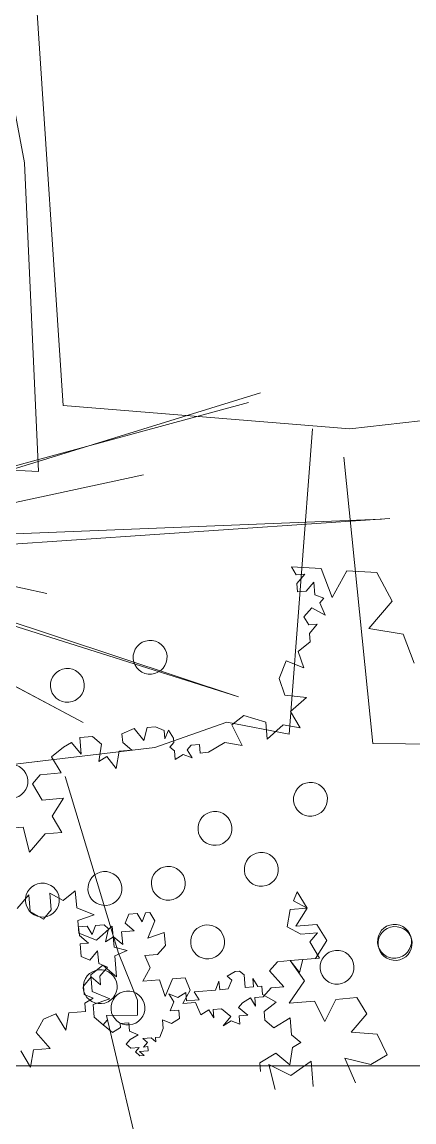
# Model space of a CAD drawing. Header units: metres. Extents: x 0 to 4415, y 1197 to 2590.
# Drawn here: x 1864.1539 to 1864.2464, y 1203.1949 to 1203.4547 of the extents above; entities that cross this region are included whole.
import ezdxf

# ---------------------------------------------------------------- set-up
doc = ezdxf.new("R2010")
doc.units = ezdxf.units.M
doc.linetypes.add('CONTINU', pattern=[0])
doc.layers.get('DEFPOINTS').update_dxf_attribs({"lineweight": 5})
for name, color, linetype, lineweight in [('00-Menuiserie', 152, 'CONTINU', 5), ('AMENAGEMENT', 7, 'Continuous', 5), ('vue', 7, 'Continuous', 5)]:
    doc.layers.add(name, color=color, linetype=linetype, lineweight=lineweight)
doc.layers.add('veg', color=7, linetype='Continuous', lineweight=9, true_color=0x61c200)

# ---------------------------------------------------------------- blocks, each defined once
blk = doc.blocks.new('DSD')
at = {"layer": 'DEFPOINTS'}
blk.add_line((1395.59068, 1272.90601), (1396.24674, 1272.90601), dxfattribs=at)
at = {"layer": 'veg'}
for p, q in [((1396.00296, 1273.02927), (1395.88734, 1273.06489)), ((1395.89017, 1273.06265), (1396.00121, 1273.03243)), ((1395.9988, 1273.0276), (1395.91489, 1273.04555)), ((1396.00063, 1273.02544), (1395.85678, 1273.03526)), ((1395.85878, 1273.03509), (1396.00296, 1273.02927)), ((1395.8925, 1272.99315), (1396.00196, 1273.02935)), ((1396.00212, 1273.03135), (1395.9377, 1273.01756)), ((1396.0008, 1273.02744), (1395.8925, 1272.99315)), ((1396.00794, 1273.02886), (1395.92917, 1272.98712)), ((1395.92917, 1272.98712), (1396.00163, 1273.02536)), ((1395.85984, 1273.02248), (1395.85627, 1273.01574)), ((1395.86691, 1273.0229), (1395.85984, 1273.02248)), ((1395.87041, 1273.01659), (1395.86691, 1273.0229)), ((1395.87298, 1273.02341), (1395.87041, 1273.01659)), ((1395.88004, 1273.02383), (1395.87298, 1273.02341)), ((1395.87689, 1273.02208), (1395.87888, 1273.02192)), ((1395.87872, 1273.01992), (1395.87689, 1273.02208)), ((1395.87888, 1273.02192), (1395.88004, 1273.02383)), ((1395.87448, 1273.01726), (1395.87473, 1273.02025)), ((1395.87473, 1273.02025), (1395.87656, 1273.01809)), ((1395.87855, 1273.01793), (1395.87872, 1273.01992)), ((1395.8724, 1273.01642), (1395.87448, 1273.01726)), ((1395.87332, 1273.01534), (1395.8724, 1273.01642)), ((1395.87656, 1273.01809), (1395.87855, 1273.01793)), ((1395.85627, 1273.01574), (1395.86177, 1273.00926)), ((1395.87208, 1273.01243), (1395.87332, 1273.01534)), ((1395.87523, 1273.01418), (1395.87208, 1273.01243)), ((1395.87706, 1273.01202), (1395.87523, 1273.01418)), ((1395.8759, 1273.01011), (1395.87706, 1273.01202)), ((1395.86177, 1273.00926), (1395.85362, 1273.00792)), ((1395.87391, 1273.01027), (1395.8759, 1273.01011)), ((1395.87574, 1273.00811), (1395.87391, 1273.01027)), ((1395.85362, 1273.00792), (1395.85105, 1273.0011)), ((1395.87557, 1273.00612), (1395.87574, 1273.00811)), ((1395.8784, 1273.00387), (1395.87557, 1273.00612)), ((1395.87708, 1272.99997), (1395.8784, 1273.00387)), ((1395.88123, 1273.00163), (1395.87708, 1272.99997)), ((1395.8829, 1272.99748), (1395.88123, 1273.00163)), ((1395.88158, 1272.99357), (1395.8829, 1272.99748)), ((1395.8765, 1272.99298), (1395.88158, 1272.99357)), ((1395.88025, 1272.98966), (1395.8765, 1272.99298)), ((1395.87793, 1272.98583), (1395.88025, 1272.98966)), ((1395.89123, 1272.98876), (1395.88607, 1272.98717)), ((1395.89405, 1272.98651), (1395.89123, 1272.98876)), ((1395.882, 1272.9865), (1395.87793, 1272.98583)), ((1395.88574, 1272.98318), (1395.882, 1272.9865)), ((1395.88607, 1272.98717), (1395.88574, 1272.98318)), ((1395.89165, 1272.98169), (1395.89405, 1272.98651)), ((1395.90902, 1272.98528), (1395.90786, 1272.98337)), ((1395.90986, 1272.98321), (1395.90902, 1272.98528)), ((1395.91002, 1272.9852), (1395.90986, 1272.98321)), ((1395.9121, 1272.98604), (1395.91002, 1272.9852)), ((1395.91409, 1272.98587), (1395.9121, 1272.98604)), ((1395.91485, 1272.9828), (1395.91409, 1272.98587)), ((1395.91709, 1272.98563), (1395.91485, 1272.9828)), ((1395.92, 1272.98438), (1395.91709, 1272.98563)), ((1395.89572, 1272.98236), (1395.89165, 1272.98169)), ((1395.89955, 1272.98004), (1395.89572, 1272.98236)), ((1395.90786, 1272.98337), (1395.90778, 1272.98237)), ((1395.90778, 1272.98237), (1395.90869, 1272.98129)), ((1395.91767, 1272.98056), (1395.91983, 1272.98239)), ((1395.91983, 1272.98239), (1395.92, 1272.98438)), ((1395.92698, 1272.98381), (1395.92482, 1272.98198)), ((1395.92998, 1272.98356), (1395.92698, 1272.98381)), ((1395.92965, 1272.97957), (1395.92998, 1272.98356)), ((1395.93189, 1272.9824), (1395.92965, 1272.97957)), ((1395.9338, 1272.98124), (1395.93189, 1272.9824)), ((1395.89955, 1272.98004), (1395.89955, 1272.98004)), ((1395.90155, 1272.97987), (1395.89955, 1272.98004)), ((1395.90171, 1272.98187), (1395.90155, 1272.97987)), ((1395.90371, 1272.9817), (1395.90171, 1272.98187)), ((1395.90346, 1272.97871), (1395.90462, 1272.98062)), ((1395.90462, 1272.98062), (1395.90371, 1272.9817)), ((1395.90761, 1272.98038), (1395.90745, 1272.97838)), ((1395.90869, 1272.98129), (1395.90761, 1272.98038)), ((1395.92067, 1272.98031), (1395.91767, 1272.98056)), ((1395.92134, 1272.97624), (1395.92067, 1272.98031)), ((1395.92482, 1272.98198), (1395.92549, 1272.9779)), ((1395.93663, 1272.979), (1395.9338, 1272.98124)), ((1395.90554, 1272.97954), (1395.90346, 1272.97871)), ((1395.90745, 1272.97838), (1395.90554, 1272.97954)), ((1395.92358, 1272.97907), (1395.92134, 1272.97624)), ((1395.92549, 1272.9779), (1395.92358, 1272.97907)), ((1395.93431, 1272.97517), (1395.93663, 1272.979)), ((1395.9393, 1272.97476), (1395.93431, 1272.97517)), ((1395.94113, 1272.9726), (1395.9393, 1272.97476)), ((1395.93881, 1272.96877), (1395.94113, 1272.9726)), ((1395.93382, 1272.96918), (1395.93881, 1272.96877)), ((1395.93648, 1272.96495), (1395.93382, 1272.96918)), ((1395.93416, 1272.96112), (1395.93648, 1272.96495)), ((1395.9433, 1272.96238), (1395.94181, 1272.95647)), ((1395.94829, 1272.96197), (1395.9433, 1272.96238)), ((1395.93815, 1272.96079), (1395.93416, 1272.96112)), ((1395.94181, 1272.95647), (1395.93815, 1272.96079)), ((1395.87866, 1272.94707), (1395.87634, 1272.94324)), ((1395.8795, 1272.94499), (1395.87866, 1272.94707)), ((1395.93069, 1272.94332), (1395.93102, 1272.94731)), ((1395.93102, 1272.94731), (1395.93385, 1272.94507)), ((1395.93385, 1272.94507), (1395.937, 1272.94682)), ((1395.937, 1272.94682), (1395.93667, 1272.94283)), ((1395.94166, 1272.94242), (1395.94199, 1272.94641)), ((1395.94199, 1272.94641), (1395.94474, 1272.94317)), ((1395.87634, 1272.94324), (1395.8795, 1272.94499)), ((1395.92653, 1272.94165), (1395.93069, 1272.94332)), ((1395.87634, 1272.94324), (1395.87901, 1272.939)), ((1395.88033, 1272.94291), (1395.87634, 1272.94324)), ((1395.881, 1272.93884), (1395.88033, 1272.94291)), ((1395.91342, 1272.9422), (1395.91226, 1272.94029)), ((1395.91442, 1272.94212), (1395.91342, 1272.9422)), ((1395.91526, 1272.94004), (1395.91442, 1272.94212)), ((1395.91642, 1272.94196), (1395.91526, 1272.94004)), ((1395.91841, 1272.94179), (1395.91642, 1272.94196)), ((1395.91925, 1272.93971), (1395.91841, 1272.94179)), ((1395.93044, 1272.94033), (1395.92653, 1272.94165)), ((1395.93667, 1272.94283), (1395.93851, 1272.94067)), ((1395.93851, 1272.94067), (1395.94166, 1272.94242)), ((1395.87402, 1272.93941), (1395.87169, 1272.93559)), ((1395.87901, 1272.939), (1395.87402, 1272.93941)), ((1395.87784, 1272.93709), (1395.881, 1272.93884)), ((1395.91226, 1272.94029), (1395.91393, 1272.93613)), ((1395.91709, 1272.93788), (1395.91925, 1272.93971)), ((1395.92188, 1272.934), (1395.9223, 1272.93899)), ((1395.9223, 1272.93899), (1395.92604, 1272.93567)), ((1395.92424, 1272.9393), (1395.92316, 1272.93839)), ((1395.92316, 1272.93839), (1395.92391, 1272.93531)), ((1395.92623, 1272.93914), (1395.92424, 1272.9393)), ((1395.92707, 1272.93706), (1395.92623, 1272.93914)), ((1395.92823, 1272.93898), (1395.92707, 1272.93706)), ((1395.93022, 1272.93881), (1395.92823, 1272.93898)), ((1395.93006, 1272.93682), (1395.93022, 1272.93881)), ((1395.9302, 1272.93733), (1395.93044, 1272.94033)), ((1395.87169, 1272.93559), (1395.87436, 1272.93135)), ((1395.87385, 1272.93742), (1395.87784, 1272.93709)), ((1395.87568, 1272.93526), (1395.87385, 1272.93742)), ((1395.91002, 1272.93746), (1395.90977, 1272.93446)), ((1395.91393, 1272.93613), (1395.91002, 1272.93746)), ((1395.92008, 1272.93764), (1395.91709, 1272.93788)), ((1395.91983, 1272.93464), (1395.92008, 1272.93764)), ((1395.92199, 1272.93647), (1395.91983, 1272.93464)), ((1395.92391, 1272.93531), (1395.92199, 1272.93647)), ((1395.92604, 1272.93567), (1395.9302, 1272.93733)), ((1395.9279, 1272.93498), (1395.93006, 1272.93682)), ((1395.87336, 1272.93143), (1395.87568, 1272.93526)), ((1395.90977, 1272.93446), (1395.91161, 1272.9323)), ((1395.91881, 1272.93325), (1395.92188, 1272.934)), ((1395.92172, 1272.932), (1395.91881, 1272.93325)), ((1395.92549, 1272.93016), (1395.92574, 1272.93315)), ((1395.92574, 1272.93315), (1395.92757, 1272.93099)), ((1395.92989, 1272.93482), (1395.9279, 1272.93498)), ((1395.92965, 1272.93183), (1395.92989, 1272.93482)), ((1395.87735, 1272.9311), (1395.87336, 1272.93143)), ((1395.87436, 1272.93135), (1395.88034, 1272.93086)), ((1395.88034, 1272.93086), (1395.87694, 1272.92611)), ((1395.8781, 1272.92803), (1395.87735, 1272.9311)), ((1395.88034, 1272.93086), (1395.8781, 1272.92803)), ((1395.88334, 1272.93061), (1395.88034, 1272.93086)), ((1395.88517, 1272.92845), (1395.88334, 1272.93061)), ((1395.91161, 1272.9323), (1395.9146, 1272.93206)), ((1395.9146, 1272.93206), (1395.91336, 1272.92915)), ((1395.92131, 1272.92701), (1395.92172, 1272.932)), ((1395.92757, 1272.93099), (1395.92965, 1272.93183)), ((1395.88185, 1272.9247), (1395.88517, 1272.92845)), ((1395.89121, 1272.92748), (1395.89229, 1272.92839)), ((1395.89229, 1272.92839), (1395.89329, 1272.92831)), ((1395.89329, 1272.92831), (1395.8952, 1272.92715)), ((1395.89329, 1272.92831), (1395.89329, 1272.92831)), ((1395.91336, 1272.92915), (1395.91511, 1272.92599)), ((1395.92455, 1272.92976), (1395.92131, 1272.92701)), ((1395.92342, 1272.92932), (1395.92549, 1272.93016)), ((1395.92525, 1272.92717), (1395.92342, 1272.92932)), ((1395.92738, 1272.92752), (1395.92455, 1272.92976)), ((1395.87694, 1272.92611), (1395.88052, 1272.9208)), ((1395.88797, 1272.92473), (1395.88913, 1272.92664)), ((1395.88913, 1272.92664), (1395.88897, 1272.92465)), ((1395.89097, 1272.92449), (1395.89113, 1272.92648)), ((1395.89113, 1272.92648), (1395.89121, 1272.92748)), ((1395.8952, 1272.92715), (1395.89412, 1272.92623)), ((1395.89412, 1272.92623), (1395.89496, 1272.92416)), ((1395.89695, 1272.92399), (1395.89712, 1272.92599)), ((1395.89712, 1272.92599), (1395.89795, 1272.92391)), ((1395.90513, 1272.92681), (1395.90388, 1272.9239)), ((1395.90812, 1272.92656), (1395.90513, 1272.92681)), ((1395.90979, 1272.92241), (1395.90812, 1272.92656)), ((1395.91111, 1272.92632), (1395.90979, 1272.92241)), ((1395.91511, 1272.92599), (1395.91111, 1272.92632)), ((1395.92508, 1272.92517), (1395.92525, 1272.92717)), ((1395.92724, 1272.927), (1395.92508, 1272.92517)), ((1395.92705, 1272.92353), (1395.92738, 1272.92752)), ((1395.92907, 1272.92484), (1395.92724, 1272.927)), ((1395.88484, 1272.92446), (1395.88185, 1272.9247)), ((1395.88365, 1272.92107), (1395.88681, 1272.92282)), ((1395.88667, 1272.9223), (1395.88484, 1272.92446)), ((1395.88681, 1272.92282), (1395.88697, 1272.92481)), ((1395.88697, 1272.92481), (1395.88797, 1272.92473)), ((1395.88897, 1272.92465), (1395.89097, 1272.92449)), ((1395.89496, 1272.92416), (1395.89695, 1272.92399)), ((1395.89795, 1272.92391), (1395.89895, 1272.92383)), ((1395.89895, 1272.92383), (1395.90094, 1272.92367)), ((1395.90094, 1272.92367), (1395.90294, 1272.9235)), ((1395.90294, 1272.9235), (1395.90178, 1272.92159)), ((1395.90388, 1272.9239), (1395.90563, 1272.92074)), ((1395.90477, 1272.92134), (1395.90494, 1272.92334)), ((1395.90494, 1272.92334), (1395.90685, 1272.92218)), ((1395.90685, 1272.92218), (1395.90893, 1272.92301)), ((1395.90893, 1272.92301), (1395.90776, 1272.9211)), ((1395.9229, 1272.92186), (1395.92705, 1272.92353)), ((1395.92683, 1272.92201), (1395.92891, 1272.92285)), ((1395.92891, 1272.92285), (1395.92907, 1272.92484)), ((1395.86456, 1272.92211), (1395.86223, 1272.91828)), ((1395.86955, 1272.9217), (1395.86456, 1272.92211)), ((1395.87213, 1272.91646), (1395.86955, 1272.9217)), ((1395.87454, 1272.92129), (1395.87213, 1272.91646)), ((1395.88052, 1272.9208), (1395.87454, 1272.92129)), ((1395.88648, 1272.91883), (1395.88365, 1272.92107)), ((1395.88867, 1272.92214), (1395.88667, 1272.9223)), ((1395.88851, 1272.92014), (1395.88867, 1272.92214)), ((1395.88967, 1272.92205), (1395.88851, 1272.92014)), ((1395.89158, 1272.92089), (1395.88967, 1272.92205)), ((1395.8925, 1272.91981), (1395.89158, 1272.92089)), ((1395.90264, 1272.92099), (1395.9014, 1272.91808)), ((1395.90178, 1272.92159), (1395.90278, 1272.92151)), ((1395.90563, 1272.92074), (1395.90264, 1272.92099)), ((1395.90278, 1272.92151), (1395.90477, 1272.92134)), ((1395.90776, 1272.9211), (1395.9086, 1272.91902)), ((1395.92681, 1272.92053), (1395.9229, 1272.92186)), ((1395.92656, 1272.91754), (1395.92681, 1272.92053)), ((1395.92875, 1272.92085), (1395.92683, 1272.92201)), ((1395.92858, 1272.91885), (1395.92875, 1272.92085)), ((1395.86223, 1272.91828), (1395.8659, 1272.91396)), ((1395.88632, 1272.91683), (1395.88648, 1272.91883)), ((1395.89034, 1272.91798), (1395.8925, 1272.91981)), ((1395.89233, 1272.91782), (1395.89034, 1272.91798)), ((1395.89217, 1272.91582), (1395.89233, 1272.91782)), ((1395.89649, 1272.91948), (1395.89433, 1272.91765)), ((1395.89433, 1272.91765), (1395.89616, 1272.91549)), ((1395.89848, 1272.91932), (1395.89649, 1272.91948)), ((1395.89832, 1272.91732), (1395.89848, 1272.91932)), ((1395.89948, 1272.91924), (1395.89832, 1272.91732)), ((1395.9014, 1272.91808), (1395.89948, 1272.91924)), ((1395.9066, 1272.91918), (1395.90644, 1272.91719)), ((1395.9086, 1272.91902), (1395.9066, 1272.91918)), ((1395.9244, 1272.91571), (1395.92656, 1272.91754)), ((1395.93257, 1272.91853), (1395.92858, 1272.91885)), ((1395.93324, 1272.91445), (1395.93257, 1272.91853)), ((1395.93557, 1272.91828), (1395.93324, 1272.91445)), ((1395.93848, 1272.91704), (1395.93557, 1272.91828)), ((1395.88, 1272.91333), (1395.88033, 1272.91732)), ((1395.88033, 1272.91732), (1395.88416, 1272.915)), ((1395.88416, 1272.915), (1395.88632, 1272.91683)), ((1395.89425, 1272.91665), (1395.89217, 1272.91582)), ((1395.89616, 1272.91549), (1395.89425, 1272.91665)), ((1395.90644, 1272.91719), (1395.90835, 1272.91602)), ((1395.90835, 1272.91602), (1395.91043, 1272.91686)), ((1395.91043, 1272.91686), (1395.91027, 1272.91486)), ((1395.91027, 1272.91486), (1395.9111, 1272.91278)), ((1395.91825, 1272.91421), (1395.91841, 1272.9162)), ((1395.91841, 1272.9162), (1395.91941, 1272.91612)), ((1395.91941, 1272.91612), (1395.92041, 1272.91604)), ((1395.92041, 1272.91604), (1395.92033, 1272.91504)), ((1395.92033, 1272.91504), (1395.92224, 1272.91388)), ((1395.92224, 1272.91388), (1395.9244, 1272.91571)), ((1395.92348, 1272.91679), (1395.9244, 1272.91571)), ((1395.9244, 1272.91571), (1395.92348, 1272.91679)), ((1395.94023, 1272.91388), (1395.93848, 1272.91704)), ((1395.85983, 1272.91346), (1395.85742, 1272.90863)), ((1395.8659, 1272.91396), (1395.85983, 1272.91346)), ((1395.87784, 1272.9115), (1395.88, 1272.91333)), ((1395.9111, 1272.91278), (1395.9121, 1272.9127)), ((1395.9121, 1272.9127), (1395.91202, 1272.9117)), ((1395.91202, 1272.9117), (1395.9131, 1272.91262)), ((1395.9121, 1272.9127), (1395.9121, 1272.9127)), ((1395.9121, 1272.9127), (1395.9121, 1272.9127)), ((1395.9131, 1272.91262), (1395.91409, 1272.91254)), ((1395.9131, 1272.91262), (1395.9131, 1272.91262)), ((1395.91509, 1272.91246), (1395.91401, 1272.91154)), ((1395.91409, 1272.91254), (1395.91509, 1272.91246)), ((1395.91617, 1272.91337), (1395.91825, 1272.91421)), ((1395.91809, 1272.91221), (1395.91617, 1272.91337)), ((1395.919, 1272.91113), (1395.91809, 1272.91221)), ((1395.93691, 1272.91013), (1395.94023, 1272.91388)), ((1395.87976, 1272.91034), (1395.87784, 1272.9115)), ((1395.88043, 1272.90626), (1395.87976, 1272.91034)), ((1395.91393, 1272.91054), (1395.91385, 1272.90955)), ((1395.91393, 1272.91054), (1395.91393, 1272.91054)), ((1395.91493, 1272.91046), (1395.91393, 1272.91054)), ((1395.91401, 1272.91154), (1395.91493, 1272.91046)), ((1395.91593, 1272.91038), (1395.91792, 1272.91021)), ((1395.91684, 1272.9093), (1395.91593, 1272.91038)), ((1395.91792, 1272.91021), (1395.919, 1272.91113)), ((1395.9409, 1272.90981), (1395.93691, 1272.91013)), ((1395.94157, 1272.90573), (1395.9409, 1272.90981)), ((1395.94389, 1272.90956), (1395.94157, 1272.90573)), ((1395.85742, 1272.90863), (1395.86125, 1272.90631)), ((1395.86125, 1272.90631), (1395.8674, 1272.90781)), ((1395.8674, 1272.90781), (1395.86491, 1272.90199)), ((1395.87489, 1272.90117), (1395.87538, 1272.90715)), ((1395.87538, 1272.90715), (1395.88013, 1272.90375)), ((1395.88367, 1272.90901), (1395.88043, 1272.90626)), ((1395.88749, 1272.90669), (1395.88367, 1272.90901)), ((1395.91385, 1272.90955), (1395.91584, 1272.90938)), ((1395.91584, 1272.90938), (1395.91476, 1272.90847)), ((1395.91476, 1272.90847), (1395.91576, 1272.90838)), ((1395.91576, 1272.90838), (1395.91684, 1272.9093)), ((1395.88013, 1272.90375), (1395.88536, 1272.90633)), ((1395.88536, 1272.90633), (1395.88387, 1272.90043)), ((1395.88733, 1272.90469), (1395.88749, 1272.90669))]:
    blk.add_line(p, q, dxfattribs=at)
at = {"layer": 'veg', "color": 50}
for centre in [(1395.91336, 1273.00248), (1395.9462, 1272.97319), (1395.87553, 1272.96895), (1395.90906, 1272.94912), (1395.93878, 1272.94514), (1395.85556, 1272.9349), (1395.9186, 1272.91967)]:
    blk.add_ellipse(centre, major_axis=(0.00285, -0.00281), ratio=1, start_param=2.267169, end_param=8.550354, dxfattribs=at)
at = {"layer": 'veg', "color": 10}
for centre in [(1395.9329, 1272.99585), (1395.89807, 1272.96207), (1395.88714, 1272.9524), (1395.92403, 1272.94789), (1395.8557, 1272.93542), (1395.8998, 1272.93528), (1395.86926, 1272.92928), (1395.92514, 1272.92469)]:
    blk.add_ellipse(centre, major_axis=(0.00285, -0.00281), ratio=1, start_param=2.267169, end_param=8.550354, dxfattribs=at)
blk = doc.blocks.new('08')
for p, q in [((16.41, 656.89), (4.94, 595.83)), ((-4.19, 538.54), (3.13, 648.77)), ((4.94, 595.83), (1.6, 522.96)), ((-172.4, 544.49), (-71.86, 533.02)), ((-71.86, 533.02), (-4.19, 538.54)), ((-63.04, 532.98), (-57.55, 460.9)), ((1.6, 522.96), (113.58, 528.23)), ((-77.3, 458.7), (-70.42, 526.3)), ((-57.55, 460.9), (-42.83, 463.76)), ((-42.83, 463.76), (-25.85, 457.79)), ((-114.06, 458.27), (-77.3, 458.7)), ((-25.85, 457.79), (19.7, 452.29)), ((-17.29, 409.22), (-4.67, 450.95)), ((-21.76, 398.11), (-17.29, 409.22)), ((-21.78, 394.54), (-21.76, 398.11)), ((-30.34, 326.96), (-14.43, 394.5)), ((-14.43, 394.5), (-21.78, 394.54))]:
    blk.add_line(p, q)
blk = doc.blocks.new('FEMME')
blk.add_blockref('08', (39.14, 97.32))

msp = doc.modelspace()

# ---------------------------------------------------------------- linework, layer by layer
at = {"layer": 'vue'}
msp.add_lwpolyline([(1863.89146, 1203.18817), (1863.79146, 1203.18817), (1863.79146, 1203.20817), (1864.58681, 1203.20817), (1864.58681, 1203.20817), (1864.58681, 1203.18817)], dxfattribs=at)
msp.add_lwpolyline([(1863.79146, 1203.20817), (1864.58681, 1203.20817), (1864.58681, 1203.18817), (1863.79146, 1203.18817)], close=True, dxfattribs=at)

# ---------------------------------------------------------------- block references
at = {"layer": '00-Menuiserie', "xscale": -1}
msp.add_blockref('DSD', (3260.09749, -69.69784), dxfattribs=at)
at = {"layer": 'AMENAGEMENT', "xscale": -0.001, "yscale": 0.001, "zscale": 0.001, "rotation": 359.999}
msp.add_blockref('FEMME', (1864.19854, 1202.72826), dxfattribs=at)

doc.saveas('drawing.dxf')
